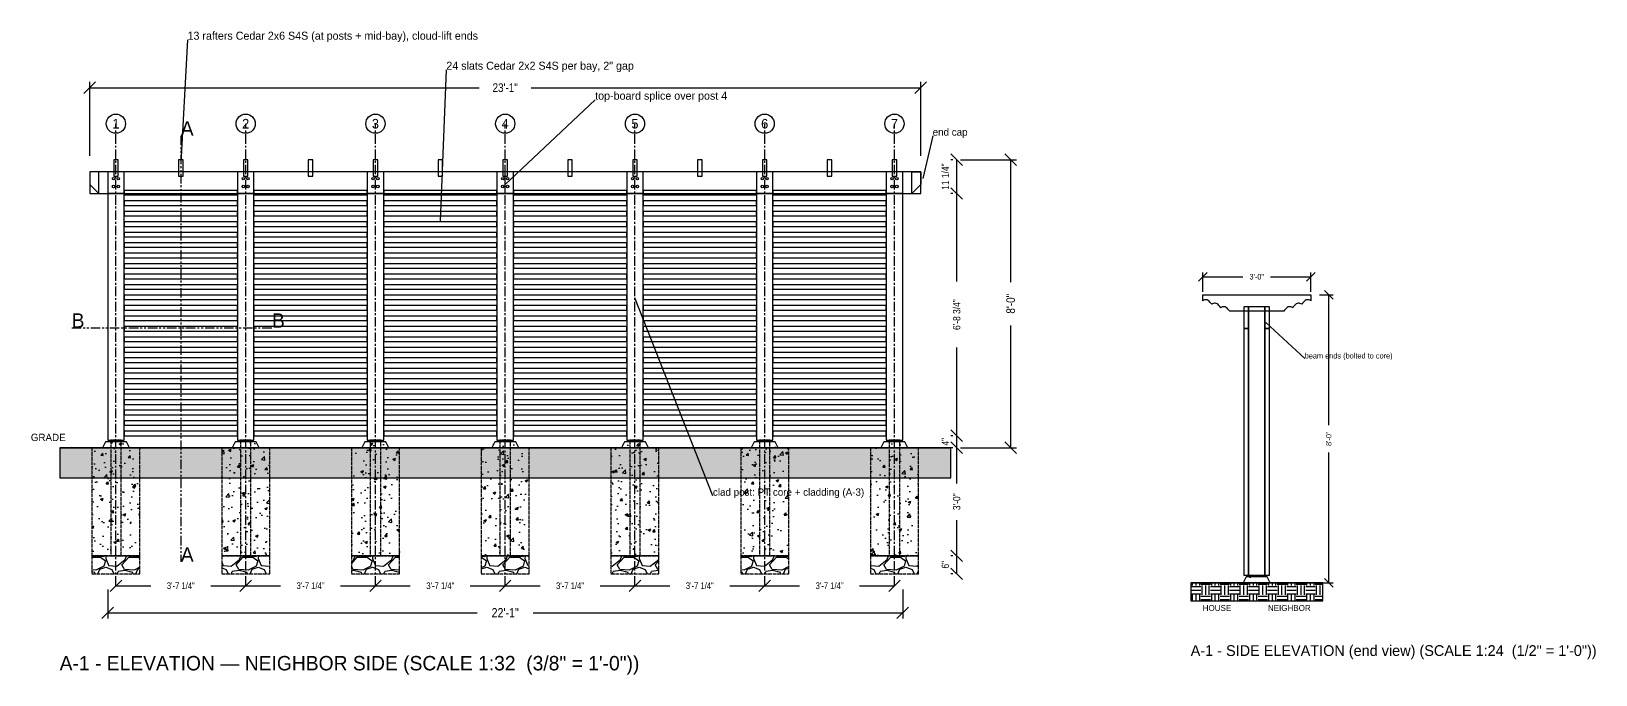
# Model space of a CAD drawing. Header units: inches. Extents: x -2 to 865, y -555 to 194.
# Drawn here: x 344 to 865, y -21 to 194 of the extents above; entities that cross this region are included whole.
import ezdxf
from ezdxf.enums import TextEntityAlignment as Align

# ---------------------------------------------------------------- set-up
doc = ezdxf.new("R2010")
doc.units = ezdxf.units.IN
for name, pattern in [('CENTER', [5.08, 3.175, -0.635, 0.635, -0.635]), ('DASHED', [1.524, 1.27, -0.254]), ('PHANTOM', [6.35, 3.175, -0.635, 0.635, -0.635, 0.635, -0.635])]:
    doc.linetypes.add(name, pattern=pattern)
for name, color, linetype in [('BRITA', 8, 'Continuous'), ('CONCRETO', 8, 'Continuous'), ('CONTORNO', 7, 'Continuous'), ('CORTE', 8, 'Continuous'), ('COTA', 1, 'Continuous'), ('EIXO', 1, 'Continuous'), ('MADEIRA_CEDRO', 30, 'Continuous'), ('MADEIRA_PT', 52, 'Continuous'), ('METAL', 9, 'Continuous'), ('SOLO', 34, 'Continuous'), ('TEXTO', 7, 'Continuous'), ('TITULO', 7, 'Continuous')]:
    doc.layers.add(name, color=color, linetype=linetype)
doc.styles.add('OpenSansCondensed-Light', font='OpenSansCondensed-Light.ttf')
doc.dimstyles.get("Standard").update_dxf_attribs({"dimtxt": 2.5, "dimasz": 2.5, "dimexe": 1.25, "dimexo": 0.625, "dimtad": 1, "dimcen": 2.5, "dimazin": 3, "dimtfac": 1, "dimtmove": 0, "dimatfit": 3})

# ---------------------------------------------------------------- blocks, each defined once
blk = doc.blocks.new('_OBLIQUE')
at = {"color": 0, "linetype": 'BYBLOCK'}
blk.add_line((-0.5, -0.5), (0.5, 0.5), dxfattribs=at)
blk = doc.blocks.new('*D3')
for p, q in [((369, 7.72), (369, -1.92)), ((634, 7.72), (634, -1.92)), ((369, 0), (492.17, 0)), ((510.83, 0), (634, 0))]:
    blk.add_line(p, q)
at = {"layer": 'Defpoints'}
for p in [(369, 9), (634, 9), (369, 0)]:
    blk.add_point(p, dxfattribs=at)
at = {"layer": 'COTA', "xscale": 3.84, "yscale": 3.84}
for p in [(369, 0), (634, 0)]:
    blk.add_blockref('_OBLIQUE', p, dxfattribs=at)
at = {"layer": 'COTA', "insert": (501.5, 0), "char_height": 3.111, "attachment_point": 5, "style": 'OpenSansCondensed-Light'}
blk.add_mtext('22\'-1"', dxfattribs=at)
blk = doc.blocks.new('*D4')
for p, q in [((371.75, 10.28), (371.75, 10.92)), ((415, 10.28), (415, 10.92)), ((371.75, 9), (383.375, 9)), ((403.375, 9), (415, 9))]:
    blk.add_line(p, q)
at = {"layer": 'Defpoints'}
for p in [(371.75, 9), (371.75, 9), (415, 9)]:
    blk.add_point(p, dxfattribs=at)
at = {"layer": 'COTA', "xscale": 3.84, "yscale": 3.84}
for p in [(371.75, 9), (415, 9)]:
    blk.add_blockref('_OBLIQUE', p, dxfattribs=at)
at = {"layer": 'COTA', "insert": (393.375, 9), "char_height": 2.2222, "attachment_point": 5, "style": 'OpenSansCondensed-Light'}
blk.add_mtext('3\'-7 1/4"', dxfattribs=at)
blk = doc.blocks.new('*D5')
for p, q in [((415, 10.28), (415, 10.92)), ((458.25, 10.28), (458.25, 10.92)), ((415, 9), (426.625, 9)), ((446.625, 9), (458.25, 9))]:
    blk.add_line(p, q)
at = {"layer": 'Defpoints'}
for p in [(415, 9), (415, 9), (458.25, 9)]:
    blk.add_point(p, dxfattribs=at)
at = {"layer": 'COTA', "xscale": 3.84, "yscale": 3.84}
for p in [(415, 9), (458.25, 9)]:
    blk.add_blockref('_OBLIQUE', p, dxfattribs=at)
at = {"layer": 'COTA', "insert": (436.625, 9), "char_height": 2.2222, "attachment_point": 5, "style": 'OpenSansCondensed-Light'}
blk.add_mtext('3\'-7 1/4"', dxfattribs=at)
blk = doc.blocks.new('*D6')
for p, q in [((458.25, 10.28), (458.25, 10.92)), ((501.5, 10.28), (501.5, 10.92)), ((458.25, 9), (469.875, 9)), ((489.875, 9), (501.5, 9))]:
    blk.add_line(p, q)
at = {"layer": 'Defpoints'}
for p in [(458.25, 9), (458.25, 9), (501.5, 9)]:
    blk.add_point(p, dxfattribs=at)
at = {"layer": 'COTA', "xscale": 3.84, "yscale": 3.84}
for p in [(458.25, 9), (501.5, 9)]:
    blk.add_blockref('_OBLIQUE', p, dxfattribs=at)
at = {"layer": 'COTA', "insert": (479.875, 9), "char_height": 2.2222, "attachment_point": 5, "style": 'OpenSansCondensed-Light'}
blk.add_mtext('3\'-7 1/4"', dxfattribs=at)
blk = doc.blocks.new('*D7')
for p, q in [((501.5, 10.28), (501.5, 10.92)), ((544.75, 10.28), (544.75, 10.92)), ((501.5, 9), (513.125, 9)), ((533.125, 9), (544.75, 9))]:
    blk.add_line(p, q)
at = {"layer": 'Defpoints'}
for p in [(501.5, 9), (501.5, 9), (544.75, 9)]:
    blk.add_point(p, dxfattribs=at)
at = {"layer": 'COTA', "xscale": 3.84, "yscale": 3.84}
for p in [(501.5, 9), (544.75, 9)]:
    blk.add_blockref('_OBLIQUE', p, dxfattribs=at)
at = {"layer": 'COTA', "insert": (523.125, 9), "char_height": 2.2222, "attachment_point": 5, "style": 'OpenSansCondensed-Light'}
blk.add_mtext('3\'-7 1/4"', dxfattribs=at)
blk = doc.blocks.new('*D8')
for p, q in [((544.75, 10.28), (544.75, 10.92)), ((588, 10.28), (588, 10.92)), ((544.75, 9), (556.375, 9)), ((576.375, 9), (588, 9))]:
    blk.add_line(p, q)
at = {"layer": 'Defpoints'}
for p in [(544.75, 9), (544.75, 9), (588, 9)]:
    blk.add_point(p, dxfattribs=at)
at = {"layer": 'COTA', "xscale": 3.84, "yscale": 3.84}
for p in [(544.75, 9), (588, 9)]:
    blk.add_blockref('_OBLIQUE', p, dxfattribs=at)
at = {"layer": 'COTA', "insert": (566.375, 9), "char_height": 2.2222, "attachment_point": 5, "style": 'OpenSansCondensed-Light'}
blk.add_mtext('3\'-7 1/4"', dxfattribs=at)
blk = doc.blocks.new('*D9')
for p, q in [((588, 10.28), (588, 10.92)), ((631.25, 10.28), (631.25, 10.92)), ((588, 9), (599.625, 9)), ((619.625, 9), (631.25, 9))]:
    blk.add_line(p, q)
at = {"layer": 'Defpoints'}
for p in [(588, 9), (588, 9), (631.25, 9)]:
    blk.add_point(p, dxfattribs=at)
at = {"layer": 'COTA', "xscale": 3.84, "yscale": 3.84}
for p in [(588, 9), (631.25, 9)]:
    blk.add_blockref('_OBLIQUE', p, dxfattribs=at)
at = {"layer": 'COTA', "insert": (609.625, 9), "char_height": 2.2222, "attachment_point": 5, "style": 'OpenSansCondensed-Light'}
blk.add_mtext('3\'-7 1/4"', dxfattribs=at)
blk = doc.blocks.new('*D10')
for p, q in [((363, 152.28), (363, 176.92)), ((363, 175), (492.83, 175)), ((510.17, 175), (640, 175)), ((640, 152.28), (640, 176.92))]:
    blk.add_line(p, q)
at = {"layer": 'Defpoints'}
for p in [(363, 175), (363, 151), (640, 151)]:
    blk.add_point(p, dxfattribs=at)
at = {"layer": 'COTA', "xscale": 3.84, "yscale": 3.84}
for p in [(363, 175), (640, 175)]:
    blk.add_blockref('_OBLIQUE', p, dxfattribs=at)
at = {"layer": 'COTA', "insert": (501.5, 175), "char_height": 2.889, "attachment_point": 5, "style": 'OpenSansCondensed-Light'}
blk.add_mtext('23\'-1"', dxfattribs=at)
blk = doc.blocks.new('*D11')
for p, q in [((650.72, 19), (650.08, 19)), ((652, 13), (652, 19)), ((650.72, 13), (650.08, 13))]:
    blk.add_line(p, q)
at = {"layer": 'Defpoints'}
for p in [(652, 19), (652, 13), (652, 13)]:
    blk.add_point(p, dxfattribs=at)
at = {"layer": 'COTA', "xscale": 3.84, "yscale": 3.84, "rotation": 90}
for p in [(652, 19), (652, 13)]:
    blk.add_blockref('_OBLIQUE', p, dxfattribs=at)
at = {"layer": 'COTA', "insert": (648.23, 16), "char_height": 2.444, "attachment_point": 5, "rotation": 90, "style": 'OpenSansCondensed-Light'}
blk.add_mtext('6"', dxfattribs=at)
blk = doc.blocks.new('*D12')
for p, q in [((650.72, 55), (650.08, 55)), ((652, 43.11), (652, 55)), ((652, 19), (652, 30.89)), ((650.72, 19), (650.08, 19))]:
    blk.add_line(p, q)
at = {"layer": 'Defpoints'}
for p in [(652, 55), (652, 19), (652, 19)]:
    blk.add_point(p, dxfattribs=at)
at = {"layer": 'COTA', "xscale": 3.84, "yscale": 3.84, "rotation": 90}
for p in [(652, 55), (652, 19)]:
    blk.add_blockref('_OBLIQUE', p, dxfattribs=at)
at = {"layer": 'COTA', "insert": (652, 37), "char_height": 2.444, "attachment_point": 5, "rotation": 90, "style": 'OpenSansCondensed-Light'}
blk.add_mtext('3\'-0"', dxfattribs=at)
blk = doc.blocks.new('*D14')
for p, q in [((650.72, 139.75), (650.08, 139.75)), ((652, 110.375), (652, 139.75)), ((652, 59), (652, 88.375)), ((650.72, 59), (650.08, 59))]:
    blk.add_line(p, q)
at = {"layer": 'Defpoints'}
for p in [(652, 139.75), (652, 59), (652, 59)]:
    blk.add_point(p, dxfattribs=at)
at = {"layer": 'COTA', "xscale": 3.84, "yscale": 3.84, "rotation": 90}
for p in [(652, 139.75), (652, 59)]:
    blk.add_blockref('_OBLIQUE', p, dxfattribs=at)
at = {"layer": 'COTA', "insert": (652, 99.375), "char_height": 2.4444, "attachment_point": 5, "rotation": 90, "style": 'OpenSansCondensed-Light'}
blk.add_mtext('6\'-8 3/4"', dxfattribs=at)
blk = doc.blocks.new('*D16')
for p, q in [((653.28, 151), (671.92, 151)), ((670, 110.22), (670, 151)), ((670, 55), (670, 95.78)), ((653.28, 55), (671.92, 55))]:
    blk.add_line(p, q)
at = {"layer": 'Defpoints'}
for p in [(652, 151), (652, 55), (670, 55)]:
    blk.add_point(p, dxfattribs=at)
at = {"layer": 'COTA', "xscale": 3.84, "yscale": 3.84, "rotation": 90}
for p in [(670, 151), (670, 55)]:
    blk.add_blockref('_OBLIQUE', p, dxfattribs=at)
at = {"layer": 'COTA', "insert": (670, 103), "char_height": 2.889, "attachment_point": 5, "rotation": 90, "style": 'OpenSansCondensed-Light'}
blk.add_mtext('8\'-0"', dxfattribs=at)
blk = doc.blocks.new('*D17')
for p, q in [((734, 106.96), (734, 113.44)), ((734, 112), (747.42, 112)), ((756.58, 112), (770, 112)), ((770, 106.96), (770, 113.44))]:
    blk.add_line(p, q)
at = {"layer": 'Defpoints'}
for p in [(734, 112), (734, 106), (770, 106)]:
    blk.add_point(p, dxfattribs=at)
at = {"layer": 'COTA', "xscale": 2.88, "yscale": 2.88}
for p in [(734, 112), (770, 112)]:
    blk.add_blockref('_OBLIQUE', p, dxfattribs=at)
at = {"layer": 'COTA', "insert": (752, 112), "char_height": 1.833, "attachment_point": 5, "style": 'OpenSansCondensed-Light'}
blk.add_mtext('3\'-0"', dxfattribs=at)
blk = doc.blocks.new('*D18')
for p, q in [((772.96, 106), (777.44, 106)), ((776, 62.58), (776, 106)), ((776, 10), (776, 53.42)), ((772.96, 10), (777.44, 10))]:
    blk.add_line(p, q)
at = {"layer": 'Defpoints'}
for p in [(772, 106), (772, 10), (776, 10)]:
    blk.add_point(p, dxfattribs=at)
at = {"layer": 'COTA', "xscale": 2.88, "yscale": 2.88, "rotation": 90}
for p in [(776, 106), (776, 10)]:
    blk.add_blockref('_OBLIQUE', p, dxfattribs=at)
at = {"layer": 'COTA', "insert": (776, 58), "char_height": 1.833, "attachment_point": 5, "rotation": 90, "style": 'OpenSansCondensed-Light'}
blk.add_mtext('8\'-0"', dxfattribs=at)

msp = doc.modelspace()

# ---------------------------------------------------------------- hatches: boundary and pattern name
at = {"layer": 'BRITA'}
h = msp.add_hatch(dxfattribs=at)
h.set_pattern_fill('GRAVEL', scale=0.5)
h.paths.add_polyline_path([(363.75, 13), (379.75, 13), (379.75, 19), (363.75, 19)])
h = msp.add_hatch(dxfattribs=at)
h.set_pattern_fill('GRAVEL', scale=0.5)
h.paths.add_polyline_path([(407, 13), (423, 13), (423, 19), (407, 19)])
h = msp.add_hatch(dxfattribs=at)
h.set_pattern_fill('GRAVEL', scale=0.5)
h.paths.add_polyline_path([(450.25, 13), (466.25, 13), (466.25, 19), (450.25, 19)])
h = msp.add_hatch(dxfattribs=at)
h.set_pattern_fill('GRAVEL', scale=0.5)
h.paths.add_polyline_path([(493.5, 13), (509.5, 13), (509.5, 19), (493.5, 19)])
h = msp.add_hatch(dxfattribs=at)
h.set_pattern_fill('GRAVEL', scale=0.5)
h.paths.add_polyline_path([(536.75, 13), (552.75, 13), (552.75, 19), (536.75, 19)])
h = msp.add_hatch(dxfattribs=at)
h.set_pattern_fill('GRAVEL', scale=0.5)
h.paths.add_polyline_path([(580, 13), (596, 13), (596, 19), (580, 19)])
h = msp.add_hatch(dxfattribs=at)
h.set_pattern_fill('GRAVEL', scale=0.5)
h.paths.add_polyline_path([(623.25, 13), (639.25, 13), (639.25, 19), (623.25, 19)])
at = {"layer": 'CONCRETO'}
h = msp.add_hatch(dxfattribs=at)
h.set_pattern_fill('AR-CONC', scale=0.05)
h.paths.add_polyline_path([(363.75, 19), (379.75, 19), (379.75, 55), (363.75, 55)])
h = msp.add_hatch(dxfattribs=at)
h.set_pattern_fill('AR-CONC', scale=0.05)
h.paths.add_polyline_path([(367.25, 55), (376.25, 55), (375.25, 57), (368.25, 57)])
h = msp.add_hatch(dxfattribs=at)
h.set_pattern_fill('AR-CONC', scale=0.05)
h.paths.add_polyline_path([(407, 19), (423, 19), (423, 55), (407, 55)])
h = msp.add_hatch(dxfattribs=at)
h.set_pattern_fill('AR-CONC', scale=0.05)
h.paths.add_polyline_path([(410.5, 55), (419.5, 55), (418.5, 57), (411.5, 57)])
h = msp.add_hatch(dxfattribs=at)
h.set_pattern_fill('AR-CONC', scale=0.05)
h.paths.add_polyline_path([(450.25, 19), (466.25, 19), (466.25, 55), (450.25, 55)])
h = msp.add_hatch(dxfattribs=at)
h.set_pattern_fill('AR-CONC', scale=0.05)
h.paths.add_polyline_path([(453.75, 55), (462.75, 55), (461.75, 57), (454.75, 57)])
h = msp.add_hatch(dxfattribs=at)
h.set_pattern_fill('AR-CONC', scale=0.05)
h.paths.add_polyline_path([(493.5, 19), (509.5, 19), (509.5, 55), (493.5, 55)])
h = msp.add_hatch(dxfattribs=at)
h.set_pattern_fill('AR-CONC', scale=0.05)
h.paths.add_polyline_path([(497, 55), (506, 55), (505, 57), (498, 57)])
h = msp.add_hatch(dxfattribs=at)
h.set_pattern_fill('AR-CONC', scale=0.05)
h.paths.add_polyline_path([(536.75, 19), (552.75, 19), (552.75, 55), (536.75, 55)])
h = msp.add_hatch(dxfattribs=at)
h.set_pattern_fill('AR-CONC', scale=0.05)
h.paths.add_polyline_path([(540.25, 55), (549.25, 55), (548.25, 57), (541.25, 57)])
h = msp.add_hatch(dxfattribs=at)
h.set_pattern_fill('AR-CONC', scale=0.05)
h.paths.add_polyline_path([(580, 19), (596, 19), (596, 55), (580, 55)])
h = msp.add_hatch(dxfattribs=at)
h.set_pattern_fill('AR-CONC', scale=0.05)
h.paths.add_polyline_path([(583.5, 55), (592.5, 55), (591.5, 57), (584.5, 57)])
h = msp.add_hatch(dxfattribs=at)
h.set_pattern_fill('AR-CONC', scale=0.05)
h.paths.add_polyline_path([(623.25, 19), (639.25, 19), (639.25, 55), (623.25, 55)])
h = msp.add_hatch(dxfattribs=at)
h.set_pattern_fill('AR-CONC', scale=0.05)
h.paths.add_polyline_path([(626.75, 55), (635.75, 55), (634.75, 57), (627.75, 57)])
h = msp.add_hatch(dxfattribs=at)
h.set_pattern_fill('AR-CONC', scale=0.05)
h.paths.add_polyline_path([(747.5, 10), (756.5, 10), (755.5, 12), (748.5, 12)])
at = {"layer": 'SOLO'}
h = msp.add_hatch(dxfattribs=at)
h.set_pattern_fill('EARTH', scale=0.5)
h.paths.add_polyline_path([(353, 45), (650, 45), (650, 55), (353, 55)])
h = msp.add_hatch(dxfattribs=at)
h.set_pattern_fill('EARTH', scale=0.5)
h.paths.add_polyline_path([(730, 4), (774, 4), (774, 10), (730, 10)])

# ---------------------------------------------------------------- linework, layer by layer
at = {"layer": 'BRITA', "linetype": 'DASHED'}
for points in [[(363.75, 13), (379.75, 13), (379.75, 19), (363.75, 19)], [(407, 13), (423, 13), (423, 19), (407, 19)], [(450.25, 13), (466.25, 13), (466.25, 19), (450.25, 19)], [(493.5, 13), (509.5, 13), (509.5, 19), (493.5, 19)], [(536.75, 13), (552.75, 13), (552.75, 19), (536.75, 19)], [(580, 13), (596, 13), (596, 19), (580, 19)], [(623.25, 13), (639.25, 13), (639.25, 19), (623.25, 19)]]:
    msp.add_lwpolyline(points, close=True, dxfattribs=at)
at = {"layer": 'CONCRETO', "linetype": 'DASHED'}
for points in [[(363.75, 19), (379.75, 19), (379.75, 55), (363.75, 55)], [(407, 19), (423, 19), (423, 55), (407, 55)], [(450.25, 19), (466.25, 19), (466.25, 55), (450.25, 55)], [(493.5, 19), (509.5, 19), (509.5, 55), (493.5, 55)], [(536.75, 19), (552.75, 19), (552.75, 55), (536.75, 55)], [(580, 19), (596, 19), (596, 55), (580, 55)], [(623.25, 19), (639.25, 19), (639.25, 55), (623.25, 55)]]:
    msp.add_lwpolyline(points, close=True, dxfattribs=at)
at = {"layer": 'CONCRETO'}
for points in [[(367.25, 55), (376.25, 55), (375.25, 57), (368.25, 57)], [(410.5, 55), (419.5, 55), (418.5, 57), (411.5, 57)], [(453.75, 55), (462.75, 55), (461.75, 57), (454.75, 57)], [(497, 55), (506, 55), (505, 57), (498, 57)], [(540.25, 55), (549.25, 55), (548.25, 57), (541.25, 57)], [(583.5, 55), (592.5, 55), (591.5, 57), (584.5, 57)], [(626.75, 55), (635.75, 55), (634.75, 57), (627.75, 57)], [(747.5, 10), (756.5, 10), (755.5, 12), (748.5, 12)]]:
    msp.add_lwpolyline(points, close=True, dxfattribs=at)
at = {"layer": 'CONTORNO'}
for points in [[(501.5, 139.75), (501.5, 147)], [(353, 55), (650, 55)], [(730, 10), (774, 10)]]:
    msp.add_lwpolyline(points, dxfattribs=at)
at = {"layer": 'CORTE', "linetype": 'PHANTOM'}
for p, q in [((393.375, 159), (393.375, 17)), ((357, 95), (423.75, 95))]:
    msp.add_line(p, q, dxfattribs=at)
at = {"layer": 'COTA'}
for p, q in [((395.625, 191), (393.375, 150)), ((481.875, 181), (479.875, 130.483)), ((531.5, 171), (501.5, 142.75)), ((644, 159), (640.7, 144.75)), ((570.75, 39), (544.75, 105)), ((768, 84.75), (755, 96.75))]:
    msp.add_line(p, q, dxfattribs=at)
at = {"layer": 'EIXO', "linetype": 'CENTER'}
for points in [[(371.75, 9), (371.75, 163)], [(415, 9), (415, 163)], [(458.25, 9), (458.25, 163)], [(501.5, 9), (501.5, 163)], [(544.75, 9), (544.75, 163)], [(588, 9), (588, 163)], [(631.25, 9), (631.25, 163)]]:
    msp.add_lwpolyline(points, dxfattribs=at)
at = {"layer": 'EIXO'}
for centre in [(371.75, 163), (415, 163), (458.25, 163), (501.5, 163), (544.75, 163), (588, 163), (631.25, 163)]:
    msp.add_circle(centre, 3.2, dxfattribs=at)
at = {"layer": 'MADEIRA_CEDRO'}
for points in [[(363, 139.75), (640, 139.75), (640, 147), (363, 147)], [(363, 147), (363, 142.75), (366, 139.75), (366, 147)], [(369, 57.5), (374.5, 57.5), (374.5, 147), (369, 147)], [(371, 145.5), (372.5, 145.5), (372.5, 151), (371, 151)], [(392.625, 145.5), (394.125, 145.5), (394.125, 151), (392.625, 151)], [(412.25, 57.5), (417.75, 57.5), (417.75, 147), (412.25, 147)], [(414.25, 145.5), (415.75, 145.5), (415.75, 151), (414.25, 151)], [(435.875, 145.5), (437.375, 145.5), (437.375, 151), (435.875, 151)], [(455.5, 57.5), (461, 57.5), (461, 147), (455.5, 147)], [(457.5, 145.5), (459, 145.5), (459, 151), (457.5, 151)], [(479.125, 145.5), (480.625, 145.5), (480.625, 151), (479.125, 151)], [(498.75, 57.5), (504.25, 57.5), (504.25, 147), (498.75, 147)], [(500.75, 145.5), (502.25, 145.5), (502.25, 151), (500.75, 151)], [(522.375, 145.5), (523.875, 145.5), (523.875, 151), (522.375, 151)], [(542, 57.5), (547.5, 57.5), (547.5, 147), (542, 147)], [(544, 145.5), (545.5, 145.5), (545.5, 151), (544, 151)], [(565.625, 145.5), (567.125, 145.5), (567.125, 151), (565.625, 151)], [(585.25, 57.5), (590.75, 57.5), (590.75, 147), (585.25, 147)], [(587.25, 145.5), (588.75, 145.5), (588.75, 151), (587.25, 151)], [(608.875, 145.5), (610.375, 145.5), (610.375, 151), (608.875, 151)], [(628.5, 57.5), (634, 57.5), (634, 147), (628.5, 147)], [(630.5, 145.5), (632, 145.5), (632, 151), (630.5, 151)], [(640, 147), (640, 142.75), (637, 139.75), (637, 147)], [(369, 57.5), (374.5, 57.5), (374.5, 139.75), (369, 139.75)], [(374.5, 139.25), (412.25, 139.25), (412.25, 140.75), (374.5, 140.75)], [(374.5, 135.761), (412.25, 135.761), (412.25, 137.261), (374.5, 137.261)], [(412.25, 57.5), (417.75, 57.5), (417.75, 139.75), (412.25, 139.75)], [(417.75, 139.25), (455.5, 139.25), (455.5, 140.75), (417.75, 140.75)], [(417.75, 135.761), (455.5, 135.761), (455.5, 137.261), (417.75, 137.261)], [(455.5, 57.5), (461, 57.5), (461, 139.75), (455.5, 139.75)], [(461, 139.25), (498.75, 139.25), (498.75, 140.75), (461, 140.75)], [(461, 135.761), (498.75, 135.761), (498.75, 137.261), (461, 137.261)], [(498.75, 57.5), (504.25, 57.5), (504.25, 139.75), (498.75, 139.75)], [(504.25, 139.25), (542, 139.25), (542, 140.75), (504.25, 140.75)], [(504.25, 135.761), (542, 135.761), (542, 137.261), (504.25, 137.261)], [(542, 57.5), (547.5, 57.5), (547.5, 139.75), (542, 139.75)], [(547.5, 139.25), (585.25, 139.25), (585.25, 140.75), (547.5, 140.75)], [(547.5, 135.761), (585.25, 135.761), (585.25, 137.261), (547.5, 137.261)], [(585.25, 57.5), (590.75, 57.5), (590.75, 139.75), (585.25, 139.75)], [(590.75, 139.25), (628.5, 139.25), (628.5, 140.75), (590.75, 140.75)], [(590.75, 135.761), (628.5, 135.761), (628.5, 137.261), (590.75, 137.261)], [(628.5, 57.5), (634, 57.5), (634, 139.75), (628.5, 139.75)], [(374.5, 132.272), (412.25, 132.272), (412.25, 133.772), (374.5, 133.772)], [(417.75, 132.272), (455.5, 132.272), (455.5, 133.772), (417.75, 133.772)], [(461, 132.272), (498.75, 132.272), (498.75, 133.772), (461, 133.772)], [(504.25, 132.272), (542, 132.272), (542, 133.772), (504.25, 133.772)], [(547.5, 132.272), (585.25, 132.272), (585.25, 133.772), (547.5, 133.772)], [(590.75, 132.272), (628.5, 132.272), (628.5, 133.772), (590.75, 133.772)], [(374.5, 128.783), (412.25, 128.783), (412.25, 130.283), (374.5, 130.283)], [(374.5, 125.293), (412.25, 125.293), (412.25, 126.793), (374.5, 126.793)], [(417.75, 128.783), (455.5, 128.783), (455.5, 130.283), (417.75, 130.283)], [(417.75, 125.293), (455.5, 125.293), (455.5, 126.793), (417.75, 126.793)], [(461, 128.783), (498.75, 128.783), (498.75, 130.283), (461, 130.283)], [(461, 125.293), (498.75, 125.293), (498.75, 126.793), (461, 126.793)], [(504.25, 128.783), (542, 128.783), (542, 130.283), (504.25, 130.283)], [(504.25, 125.293), (542, 125.293), (542, 126.793), (504.25, 126.793)], [(547.5, 128.783), (585.25, 128.783), (585.25, 130.283), (547.5, 130.283)], [(547.5, 125.293), (585.25, 125.293), (585.25, 126.793), (547.5, 126.793)], [(590.75, 128.783), (628.5, 128.783), (628.5, 130.283), (590.75, 130.283)], [(590.75, 125.293), (628.5, 125.293), (628.5, 126.793), (590.75, 126.793)], [(374.5, 121.804), (412.25, 121.804), (412.25, 123.304), (374.5, 123.304)], [(417.75, 121.804), (455.5, 121.804), (455.5, 123.304), (417.75, 123.304)], [(461, 121.804), (498.75, 121.804), (498.75, 123.304), (461, 123.304)], [(504.25, 121.804), (542, 121.804), (542, 123.304), (504.25, 123.304)], [(547.5, 121.804), (585.25, 121.804), (585.25, 123.304), (547.5, 123.304)], [(590.75, 121.804), (628.5, 121.804), (628.5, 123.304), (590.75, 123.304)], [(374.5, 118.315), (412.25, 118.315), (412.25, 119.815), (374.5, 119.815)], [(374.5, 114.826), (412.25, 114.826), (412.25, 116.326), (374.5, 116.326)], [(417.75, 118.315), (455.5, 118.315), (455.5, 119.815), (417.75, 119.815)], [(417.75, 114.826), (455.5, 114.826), (455.5, 116.326), (417.75, 116.326)], [(461, 118.315), (498.75, 118.315), (498.75, 119.815), (461, 119.815)], [(461, 114.826), (498.75, 114.826), (498.75, 116.326), (461, 116.326)], [(504.25, 118.315), (542, 118.315), (542, 119.815), (504.25, 119.815)], [(504.25, 114.826), (542, 114.826), (542, 116.326), (504.25, 116.326)], [(547.5, 118.315), (585.25, 118.315), (585.25, 119.815), (547.5, 119.815)], [(547.5, 114.826), (585.25, 114.826), (585.25, 116.326), (547.5, 116.326)], [(590.75, 118.315), (628.5, 118.315), (628.5, 119.815), (590.75, 119.815)], [(590.75, 114.826), (628.5, 114.826), (628.5, 116.326), (590.75, 116.326)], [(374.5, 111.337), (412.25, 111.337), (412.25, 112.837), (374.5, 112.837)], [(417.75, 111.337), (455.5, 111.337), (455.5, 112.837), (417.75, 112.837)], [(461, 111.337), (498.75, 111.337), (498.75, 112.837), (461, 112.837)], [(504.25, 111.337), (542, 111.337), (542, 112.837), (504.25, 112.837)], [(547.5, 111.337), (585.25, 111.337), (585.25, 112.837), (547.5, 112.837)], [(590.75, 111.337), (628.5, 111.337), (628.5, 112.837), (590.75, 112.837)], [(374.5, 107.848), (412.25, 107.848), (412.25, 109.348), (374.5, 109.348)], [(374.5, 104.359), (412.25, 104.359), (412.25, 105.859), (374.5, 105.859)], [(417.75, 107.848), (455.5, 107.848), (455.5, 109.348), (417.75, 109.348)], [(417.75, 104.359), (455.5, 104.359), (455.5, 105.859), (417.75, 105.859)], [(461, 107.848), (498.75, 107.848), (498.75, 109.348), (461, 109.348)], [(461, 104.359), (498.75, 104.359), (498.75, 105.859), (461, 105.859)], [(504.25, 107.848), (542, 107.848), (542, 109.348), (504.25, 109.348)], [(504.25, 104.359), (542, 104.359), (542, 105.859), (504.25, 105.859)], [(547.5, 107.848), (585.25, 107.848), (585.25, 109.348), (547.5, 109.348)], [(547.5, 104.359), (585.25, 104.359), (585.25, 105.859), (547.5, 105.859)], [(590.75, 107.848), (628.5, 107.848), (628.5, 109.348), (590.75, 109.348)], [(590.75, 104.359), (628.5, 104.359), (628.5, 105.859), (590.75, 105.859)], [(734, 106), (770, 106), (770, 104), (769.7, 104.146), (769.4, 104.266), (769.1, 104.338), (768.8, 104.342), (768.5, 104.267), (768.2, 104.108), (767.9, 103.871), (767.6, 103.566), (767.3, 103.213), (767, 102.833), (766.7, 102.979), (766.4, 103.1), (766.1, 103.171), (765.8, 103.175), (765.5, 103.1), (765.2, 102.942), (764.9, 102.704), (764.6, 102.4), (764.3, 102.046), (764, 101.667), (763.7, 101.813), (763.4, 101.933), (763.1, 102.004), (762.8, 102.008), (762.5, 101.933), (762.2, 101.775), (761.9, 101.538), (761.6, 101.233), (761.3, 100.879), (761, 100.5), (743, 100.5), (742.7, 100.879), (742.4, 101.233), (742.1, 101.538), (741.8, 101.775), (741.5, 101.933), (741.2, 102.008), (740.9, 102.004), (740.6, 101.933), (740.3, 101.813), (740, 101.667), (739.7, 102.046), (739.4, 102.4), (739.1, 102.704), (738.8, 102.942), (738.5, 103.1), (738.2, 103.175), (737.9, 103.171), (737.6, 103.1), (737.3, 102.979), (737, 102.833), (736.7, 103.213), (736.4, 103.566), (736.1, 103.871), (735.8, 104.108), (735.5, 104.267), (735.2, 104.342), (734.9, 104.338), (734.6, 104.266), (734.3, 104.146), (734, 104)], [(374.5, 100.87), (412.25, 100.87), (412.25, 102.37), (374.5, 102.37)], [(417.75, 100.87), (455.5, 100.87), (455.5, 102.37), (417.75, 102.37)], [(461, 100.87), (498.75, 100.87), (498.75, 102.37), (461, 102.37)], [(504.25, 100.87), (542, 100.87), (542, 102.37), (504.25, 102.37)], [(547.5, 100.87), (585.25, 100.87), (585.25, 102.37), (547.5, 102.37)], [(590.75, 100.87), (628.5, 100.87), (628.5, 102.37), (590.75, 102.37)], [(747.75, 94.75), (749.25, 94.75), (749.25, 102), (747.75, 102)], [(749.25, 12.5), (754.75, 12.5), (754.75, 102), (749.25, 102)], [(754.75, 94.75), (756.25, 94.75), (756.25, 102), (754.75, 102)], [(374.5, 97.38), (412.25, 97.38), (412.25, 98.88), (374.5, 98.88)], [(374.5, 93.891), (412.25, 93.891), (412.25, 95.391), (374.5, 95.391)], [(417.75, 97.38), (455.5, 97.38), (455.5, 98.88), (417.75, 98.88)], [(417.75, 93.891), (455.5, 93.891), (455.5, 95.391), (417.75, 95.391)], [(461, 97.38), (498.75, 97.38), (498.75, 98.88), (461, 98.88)], [(461, 93.891), (498.75, 93.891), (498.75, 95.391), (461, 95.391)], [(504.25, 97.38), (542, 97.38), (542, 98.88), (504.25, 98.88)], [(504.25, 93.891), (542, 93.891), (542, 95.391), (504.25, 95.391)], [(547.5, 97.38), (585.25, 97.38), (585.25, 98.88), (547.5, 98.88)], [(547.5, 93.891), (585.25, 93.891), (585.25, 95.391), (547.5, 95.391)], [(590.75, 97.38), (628.5, 97.38), (628.5, 98.88), (590.75, 98.88)], [(590.75, 93.891), (628.5, 93.891), (628.5, 95.391), (590.75, 95.391)], [(747.75, 12.5), (749.25, 12.5), (749.25, 94.75), (747.75, 94.75)], [(754.75, 12.5), (756.25, 12.5), (756.25, 94.75), (754.75, 94.75)], [(374.5, 90.402), (412.25, 90.402), (412.25, 91.902), (374.5, 91.902)], [(417.75, 90.402), (455.5, 90.402), (455.5, 91.902), (417.75, 91.902)], [(461, 90.402), (498.75, 90.402), (498.75, 91.902), (461, 91.902)], [(504.25, 90.402), (542, 90.402), (542, 91.902), (504.25, 91.902)], [(547.5, 90.402), (585.25, 90.402), (585.25, 91.902), (547.5, 91.902)], [(590.75, 90.402), (628.5, 90.402), (628.5, 91.902), (590.75, 91.902)], [(374.5, 86.913), (412.25, 86.913), (412.25, 88.413), (374.5, 88.413)], [(374.5, 83.424), (412.25, 83.424), (412.25, 84.924), (374.5, 84.924)], [(417.75, 86.913), (455.5, 86.913), (455.5, 88.413), (417.75, 88.413)], [(417.75, 83.424), (455.5, 83.424), (455.5, 84.924), (417.75, 84.924)], [(461, 86.913), (498.75, 86.913), (498.75, 88.413), (461, 88.413)], [(461, 83.424), (498.75, 83.424), (498.75, 84.924), (461, 84.924)], [(504.25, 86.913), (542, 86.913), (542, 88.413), (504.25, 88.413)], [(504.25, 83.424), (542, 83.424), (542, 84.924), (504.25, 84.924)], [(547.5, 86.913), (585.25, 86.913), (585.25, 88.413), (547.5, 88.413)], [(547.5, 83.424), (585.25, 83.424), (585.25, 84.924), (547.5, 84.924)], [(590.75, 86.913), (628.5, 86.913), (628.5, 88.413), (590.75, 88.413)], [(590.75, 83.424), (628.5, 83.424), (628.5, 84.924), (590.75, 84.924)], [(374.5, 79.935), (412.25, 79.935), (412.25, 81.435), (374.5, 81.435)], [(417.75, 79.935), (455.5, 79.935), (455.5, 81.435), (417.75, 81.435)], [(461, 79.935), (498.75, 79.935), (498.75, 81.435), (461, 81.435)], [(504.25, 79.935), (542, 79.935), (542, 81.435), (504.25, 81.435)], [(547.5, 79.935), (585.25, 79.935), (585.25, 81.435), (547.5, 81.435)], [(590.75, 79.935), (628.5, 79.935), (628.5, 81.435), (590.75, 81.435)], [(374.5, 76.446), (412.25, 76.446), (412.25, 77.946), (374.5, 77.946)], [(374.5, 72.957), (412.25, 72.957), (412.25, 74.457), (374.5, 74.457)], [(417.75, 76.446), (455.5, 76.446), (455.5, 77.946), (417.75, 77.946)], [(417.75, 72.957), (455.5, 72.957), (455.5, 74.457), (417.75, 74.457)], [(461, 76.446), (498.75, 76.446), (498.75, 77.946), (461, 77.946)], [(461, 72.957), (498.75, 72.957), (498.75, 74.457), (461, 74.457)], [(504.25, 76.446), (542, 76.446), (542, 77.946), (504.25, 77.946)], [(504.25, 72.957), (542, 72.957), (542, 74.457), (504.25, 74.457)], [(547.5, 76.446), (585.25, 76.446), (585.25, 77.946), (547.5, 77.946)], [(547.5, 72.957), (585.25, 72.957), (585.25, 74.457), (547.5, 74.457)], [(590.75, 76.446), (628.5, 76.446), (628.5, 77.946), (590.75, 77.946)], [(590.75, 72.957), (628.5, 72.957), (628.5, 74.457), (590.75, 74.457)], [(374.5, 69.467), (412.25, 69.467), (412.25, 70.967), (374.5, 70.967)], [(417.75, 69.467), (455.5, 69.467), (455.5, 70.967), (417.75, 70.967)], [(461, 69.467), (498.75, 69.467), (498.75, 70.967), (461, 70.967)], [(504.25, 69.467), (542, 69.467), (542, 70.967), (504.25, 70.967)], [(547.5, 69.467), (585.25, 69.467), (585.25, 70.967), (547.5, 70.967)], [(590.75, 69.467), (628.5, 69.467), (628.5, 70.967), (590.75, 70.967)], [(374.5, 65.978), (412.25, 65.978), (412.25, 67.478), (374.5, 67.478)], [(374.5, 62.489), (412.25, 62.489), (412.25, 63.989), (374.5, 63.989)], [(417.75, 65.978), (455.5, 65.978), (455.5, 67.478), (417.75, 67.478)], [(417.75, 62.489), (455.5, 62.489), (455.5, 63.989), (417.75, 63.989)], [(461, 65.978), (498.75, 65.978), (498.75, 67.478), (461, 67.478)], [(461, 62.489), (498.75, 62.489), (498.75, 63.989), (461, 63.989)], [(504.25, 65.978), (542, 65.978), (542, 67.478), (504.25, 67.478)], [(504.25, 62.489), (542, 62.489), (542, 63.989), (504.25, 63.989)], [(547.5, 65.978), (585.25, 65.978), (585.25, 67.478), (547.5, 67.478)], [(547.5, 62.489), (585.25, 62.489), (585.25, 63.989), (547.5, 63.989)], [(590.75, 65.978), (628.5, 65.978), (628.5, 67.478), (590.75, 67.478)], [(590.75, 62.489), (628.5, 62.489), (628.5, 63.989), (590.75, 63.989)], [(374.5, 59), (412.25, 59), (412.25, 60.5), (374.5, 60.5)], [(417.75, 59), (455.5, 59), (455.5, 60.5), (417.75, 60.5)], [(461, 59), (498.75, 59), (498.75, 60.5), (461, 60.5)], [(504.25, 59), (542, 59), (542, 60.5), (504.25, 60.5)], [(547.5, 59), (585.25, 59), (585.25, 60.5), (547.5, 60.5)], [(590.75, 59), (628.5, 59), (628.5, 60.5), (590.75, 60.5)]]:
    msp.add_lwpolyline(points, close=True, dxfattribs=at)
at = {"layer": 'MADEIRA_PT', "linetype": 'DASHED'}
for points in [[(370, 19), (373.5, 19), (373.5, 57.5), (370, 57.5)], [(413.25, 19), (416.75, 19), (416.75, 57.5), (413.25, 57.5)], [(456.5, 19), (460, 19), (460, 57.5), (456.5, 57.5)], [(499.75, 19), (503.25, 19), (503.25, 57.5), (499.75, 57.5)], [(543, 19), (546.5, 19), (546.5, 57.5), (543, 57.5)], [(586.25, 19), (589.75, 19), (589.75, 57.5), (586.25, 57.5)], [(629.5, 19), (633, 19), (633, 57.5), (629.5, 57.5)]]:
    msp.add_lwpolyline(points, close=True, dxfattribs=at)
at = {"layer": 'METAL'}
for centre in [(370.95, 144.675), (370.95, 142.075), (372.55, 144.675), (372.55, 142.075), (414.2, 144.675), (414.2, 142.075), (415.8, 144.675), (415.8, 142.075), (457.45, 144.675), (457.45, 142.075), (459.05, 144.675), (459.05, 142.075), (500.7, 144.675), (500.7, 142.075), (502.3, 144.675), (502.3, 142.075), (543.95, 144.675), (543.95, 142.075), (545.55, 144.675), (545.55, 142.075), (587.2, 144.675), (587.2, 142.075), (588.8, 144.675), (588.8, 142.075), (630.45, 144.675), (630.45, 142.075), (632.05, 144.675), (632.05, 142.075)]:
    msp.add_circle(centre, 0.4, dxfattribs=at)
at = {"layer": 'SOLO'}
for points in [[(353, 45), (650, 45), (650, 55), (353, 55)], [(730, 4), (774, 4), (774, 10), (730, 10)]]:
    msp.add_lwpolyline(points, close=True, dxfattribs=at)

# ---------------------------------------------------------------- texts
at = {"layer": 'EIXO'}
for s, p in [('1', (371.75, 163)), ('2', (415, 163)), ('3', (458.25, 163)), ('4', (501.5, 163)), ('5', (544.75, 163)), ('6', (588, 163)), ('7', (631.25, 163))]:
    msp.add_text(s, height=3.2, dxfattribs=at).set_placement(p, align=Align.MIDDLE_CENTER)
at = {"layer": 'TEXTO'}
for s, height, p in [('13 rafters Cedar 2x6 S4S (at posts + mid-bay), cloud-lift ends', 2.66667, (395.625, 191)), ('24 slats Cedar 2x2 S4S per bay, 2" gap', 2.66667, (481.875, 181)), ('top-board splice over post 4', 2.66667, (531.5, 171)), ('A', 4.8, (393.375, 159)), ('end cap', 2.4444, (644, 159)), ('B', 4.8, (357, 95)), ('B', 4.8, (423.75, 95)), ('beam ends (bolted to core)', 1.83333, (768, 84.75)), ('clad post: PT core + cladding (A-3)', 2.44444, (570.75, 39)), ('A', 4.8, (393.375, 17))]:
    msp.add_text(s, height=height, dxfattribs=at).set_placement(p)
for s, height, p in [('GRADE', 2.4444, (355, 56.5)), ('NEIGHBOR', 2, (770, 0))]:
    msp.add_text(s, height=height, dxfattribs=at).set_placement(p, align=Align.BOTTOM_RIGHT)
msp.add_text('HOUSE', height=2, dxfattribs=at).set_placement((734, 0), align=Align.BOTTOM_LEFT)
at = {"layer": 'TITULO'}
for s, height, p in [('A-1 - ELEVATION — NEIGHBOR SIDE (SCALE 1:32  (3/8" = 1\'-0"))', 4.8, (353, -19.2)), ('A-1 - SIDE ELEVATION (end view) (SCALE 1:24  (1/2" = 1\'-0"))', 3.6, (730, -14.4))]:
    msp.add_text(s, height=height, dxfattribs=at).set_placement(p)

# ---------------------------------------------------------------- dimensions: what is measured, and where the dimension line sits
at = {"layer": 'COTA'}
for base, p1, p2, text, override, picture, middle in [((363, 175), (363, 151), (640, 151), '23\'-1"', {"dimtxt": 2.888889, "dimasz": 2.56, "dimexe": 1.92, "dimexo": 1.28, "dimtsz": 1.92}, '*D10', (501.5, 175)), ((734, 112), (734, 106), (770, 106), '3\'-0"', {"dimtxt": 1.833333, "dimasz": 1.92, "dimexe": 1.44, "dimexo": 0.96, "dimtsz": 1.44}, '*D17', (752, 112)), ((371.75, 9), (371.75, 9), (415, 9), '3\'-7 1/4"', {"dimtxt": 2.222222, "dimasz": 2.56, "dimexe": 1.92, "dimexo": 1.28, "dimtsz": 1.92}, '*D4', (393.375, 9)), ((415, 9), (415, 9), (458.25, 9), '3\'-7 1/4"', {"dimtxt": 2.222222, "dimasz": 2.56, "dimexe": 1.92, "dimexo": 1.28, "dimtsz": 1.92}, '*D5', (436.625, 9)), ((458.25, 9), (458.25, 9), (501.5, 9), '3\'-7 1/4"', {"dimtxt": 2.222222, "dimasz": 2.56, "dimexe": 1.92, "dimexo": 1.28, "dimtsz": 1.92}, '*D6', (479.875, 9)), ((501.5, 9), (501.5, 9), (544.75, 9), '3\'-7 1/4"', {"dimtxt": 2.222222, "dimasz": 2.56, "dimexe": 1.92, "dimexo": 1.28, "dimtsz": 1.92}, '*D7', (523.125, 9)), ((544.75, 9), (544.75, 9), (588, 9), '3\'-7 1/4"', {"dimtxt": 2.222222, "dimasz": 2.56, "dimexe": 1.92, "dimexo": 1.28, "dimtsz": 1.92}, '*D8', (566.375, 9)), ((588, 9), (588, 9), (631.25, 9), '3\'-7 1/4"', {"dimtxt": 2.222222, "dimasz": 2.56, "dimexe": 1.92, "dimexo": 1.28, "dimtsz": 1.92}, '*D9', (609.625, 9)), ((369, 0), (369, 9), (634, 9), '22\'-1"', {"dimtxt": 3.111111, "dimasz": 2.56, "dimexe": 1.92, "dimexo": 1.28, "dimtsz": 1.92}, '*D3', (501.5, 0))]:
    dim = msp.add_linear_dim(base=base, p1=p1, p2=p2, text=text, dimstyle='Standard', override=override, dxfattribs=at)
    dim.commit()
    dim.dimension.update_dxf_attribs({"geometry": picture, "text_midpoint": middle})
for base, p1, p2, text in [((652, 139.75), (652, 139.75), (652, 151), '11 1/4"'), ((652, 55), (652, 55), (652, 59), '4"')]:
    msp.add_linear_dim(base=base, p1=p1, p2=p2, angle=90, text=text, dimstyle='Standard', override={"dimtxt": 2.444444, "dimasz": 2.56, "dimexe": 1.92, "dimexo": 1.28, "dimtsz": 1.92}, dxfattribs=at).render()
for base, p1, p2, text, override, picture, middle in [((670, 55), (652, 55), (652, 151), '8\'-0"', {"dimtxt": 2.888889, "dimasz": 2.56, "dimexe": 1.92, "dimexo": 1.28, "dimtsz": 1.92}, '*D16', (670, 103)), ((652, 59), (652, 59), (652, 139.75), '6\'-8 3/4"', {"dimtxt": 2.444444, "dimasz": 2.56, "dimexe": 1.92, "dimexo": 1.28, "dimtsz": 1.92}, '*D14', (652, 99.375)), ((776, 10), (772, 10), (772, 106), '8\'-0"', {"dimtxt": 1.833333, "dimasz": 1.92, "dimexe": 1.44, "dimexo": 0.96, "dimtsz": 1.44}, '*D18', (776, 58)), ((652, 19), (652, 19), (652, 55), '3\'-0"', {"dimtxt": 2.444444, "dimasz": 2.56, "dimexe": 1.92, "dimexo": 1.28, "dimtsz": 1.92}, '*D12', (652, 37)), ((652, 13), (652, 13), (652, 19), '6"', {"dimtxt": 2.444444, "dimasz": 2.56, "dimexe": 1.92, "dimexo": 1.28, "dimtsz": 1.92}, '*D11', (648.233, 16))]:
    dim = msp.add_linear_dim(base=base, p1=p1, p2=p2, angle=90, text=text, dimstyle='Standard', override=override, dxfattribs=at)
    dim.commit()
    dim.dimension.update_dxf_attribs({"geometry": picture, "text_midpoint": middle})

doc.saveas('drawing.dxf')
